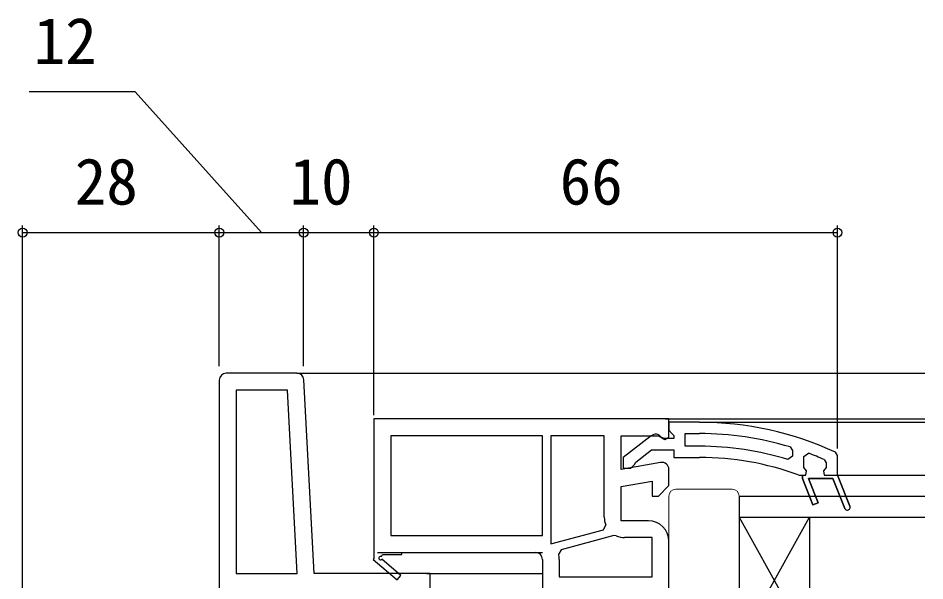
# Model space of a CAD drawing. Units: millimetres, scale not verified. Extents: x -525 to 525, y -783 to 778.
# Drawn here: x -226 to -96.9, y -265.3 to -185.2 of the extents above; entities that cross this region are included whole.
import ezdxf
from ezdxf.enums import TextEntityAlignment as Align

# ---------------------------------------------------------------- set-up
doc = ezdxf.new("R2010")
doc.units = ezdxf.units.MM
doc.header["$LTSCALE"] = 4
for name, color, linetype in [('0-3_YKK_11', 7, 'Continuous'), ('0-4_YKK_12', 2, 'Continuous'), ('0-7_YKK_D', 6, 'Continuous')]:
    doc.layers.add(name, color=color, linetype=linetype)
doc.layers.add('0-5_YKK_13', color=4, linetype='Continuous', lineweight=18)
doc.styles.add('ＭＳ ゴシック', font='')
doc.styles.get('ＭＳ ゴシック').set_extended_font_data('MS Gothic')

msp = doc.modelspace()

# ---------------------------------------------------------------- linework, layer by layer
at = {"layer": '0-3_YKK_11'}
for p, q in [((-186.317, -235.7), (-196.368, -235.7)), ((-174.868, -261.2), (-171.368, -261.2)), ((-148.968, -262.2), (-148.968, -264.7))]:
    msp.add_line(p, q, dxfattribs=at)
for points in [[(-197.368, -236.7), (-197.368, -297.3), (-225.368, -297.3), (-225.368, -300.7), (-223.468, -300.7), (-222.968, -300.2), (-222.468, -299.7), (-197.368, -299.7), (-197.368, -350.7), (-195.868, -350.7), (-195.868, -363.2), (-197.368, -363.2), (-197.368, -365.7), (-193.368, -365.7), (-193.368, -350.7), (-141.368, -350.7), (-141.368, -348.9), (-143.368, -348.9), (-143.368, -324.2), (-146.668, -324.2)], [(-168.541, -270.415), (-174.168, -271.407), (-174.168, -266.6), (-168.811, -266.6), (-167.944, -267.142), (-167.368, -266.823), (-167.368, -264.2), (-183.874, -264.2), (-185.318, -236.648)], [(-133.368, -242.2), (-175.368, -242.2), (-175.368, -262.066), (-175.445, -262.2), (-172.027, -265.104), (-171.509, -264.495), (-174.228, -262.184)], [(-134.541, -248.415), (-140.168, -249.407), (-140.168, -244.6), (-134.811, -244.6), (-133.944, -245.142), (-133.368, -244.822), (-133.368, -242.2)], [(-129, -242.696), (-133.368, -242.696), (-133.368, -243.796), (-132.93, -244.292), (-132.668, -244.59), (-132.668, -244.996), (-134.068, -244.996), (-134.468, -244.796)], [(-150.168, -244.6), (-150.168, -259.979), (-142.684, -257.973), (-142.35, -257.301)], [(-142.568, -256.2), (-142.568, -244.6), (-150.168, -244.6)], [(-135.884, -244.609), (-139.868, -247.721), (-139.868, -249.196), (-138.766, -249.196), (-138.267, -248.721), (-138.075, -248.351), (-135.829, -246.596), (-132.668, -246.596), (-132.668, -247.696), (-129, -247.696)], [(-129, -246.096), (-131.068, -246.096), (-131.068, -244.296), (-129, -244.296)], [(-116.123, -246.205), (-115.768, -246.683), (-115.768, -247.52), (-116.415, -247.997)], [(-108.339, -254.944), (-110.03, -250.696), (-113.507, -250.696), (-112.133, -254.148), (-112.876, -254.444), (-114.368, -250.696), (-114.368, -250.196), (-113.868, -250.196), (-113.793, -249.606), (-114.168, -249.121), (-114.168, -249.096), (-114.168, -247.561), (-113.493, -247.092)], [(-111.268, -247.991), (-110.968, -248.449), (-110.968, -249.121), (-111.343, -249.606), (-111.268, -250.196), (-109.368, -250.196), (-107.596, -254.648), (-109.368, -250.196), (-109.368, -247.414), (-109.657, -246.961)], [(-136.268, -256.7), (-140.168, -256.7), (-140.168, -251.844), (-135.768, -251.068), (-135.768, -253.2), (-134.868, -253.2), (-133.368, -251.7), (-133.368, -249.4)], [(-114.985, -250.166), (-114.814, -250.196), (-114.368, -250.196), (-114.368, -250.696), (-112.876, -254.444), (-112.133, -254.148), (-113.507, -250.696), (-110.03, -250.696), (-108.339, -254.944)], [(-140.859, -258.844), (-141.194, -258.817), (-148.7, -260.828), (-149.057, -261.425)], [(-148.968, -264.7), (-135.768, -264.7), (-135.768, -259.1), (-139.668, -259.1)], [(-109.368, -319.2), (-109.368, -299.01), (-106.626, -297.974), (-106.909, -297.225), (-110.807, -298.7), (-111.702, -298.7), (-112.135, -298.45), (-112.568, -298.2), (-113.868, -298.2), (-113.868, -299.2), (-122.868, -299.2), (-122.868, -300.1), (-133.368, -300.1), (-133.368, -259.6)], [(-174.294, -261.805), (-174.117, -261.5), (-171.368, -261.5), (-171.368, -261.2), (-152.368, -261.2)], [(-151.368, -262.2), (-151.368, -303.2), (-148.868, -303.2), (-148.868, -300.2), (-144.668, -300.2), (-144.668, -317.8), (-148.868, -317.8), (-148.868, -316.2), (-151.368, -316.2), (-151.368, -320.2), (-110.368, -320.2)]]:
    msp.add_lwpolyline(points, dxfattribs=at)
for points in [[(-186.277, -264.2), (-187.645, -238.1), (-194.968, -238.1), (-194.968, -264.2)], [(-172.968, -258.8), (-151.368, -258.8), (-151.368, -244.6), (-172.968, -244.6)]]:
    msp.add_lwpolyline(points, close=True, dxfattribs=at)
for centre, radius, start, end in [((-196.368, -236.7), 1, 90.00001, 179.99999), ((-186.317, -236.7), 1, 3.00003, 90), ((-129, -288.696), 46, 65.13402, 89.99999), ((-135.268, -245.396), 1, 36.86989, 128.08672), ((-129, -288.696), 44.4, 73.13981, 90.00001), ((-129, -288.696), 42.6, 72.81723, 90.00001), ((-129, -288.696), 41, 70.01112, 90.00001), ((-129, -288.696), 44.4, 66.46078, 69.55779), ((-134.368, -249.4), 1, 0.00002, 100.00001), ((-107.968, -254.796), 0.4, 201.69939, 21.69941), ((-107.968, -254.796), 0.4, 201.69939, 21.69941), ((-139.668, -256.2), 2.9, 180.00001, 202.31385), ((-136.268, -259.6), 2.9, 0.00001, 89.99999), ((-139.668, -256.2), 2.9, 245.74737, 270.00004), ((-174.419, -262.022), 0.25, 60, 319.64299), ((-152.368, -262.2), 1, 0.00001, 89.99999), ((-152.368, -262.2), 3.4, 0.00002, 13.17387)]:
    msp.add_arc(centre, radius, start, end, dxfattribs=at)
at = {"layer": '0-4_YKK_12'}
for p, q in [((-186.317, -235.7), (-96.928, -235.7)), ((-133.843, -242.2), (-96.928, -242.2)), ((-129, -242.696), (-96.928, -242.696)), ((-109.368, -250.196), (-96.928, -250.196)), ((-123.368, -253.2), (-96.928, -253.2)), ((-123.368, -253.2), (-123.368, -298.195)), ((-123.368, -256.2), (-96.928, -256.2)), ((-123.368, -256.2), (-113.368, -274.2)), ((-123.368, -274.2), (-113.368, -256.2)), ((-113.368, -256.2), (-113.368, -274.2)), ((-167.868, -261.2), (-151.368, -261.2)), ((-167.868, -264.2), (-151.368, -264.2))]:
    msp.add_line(p, q, dxfattribs=at)
at = {"layer": '0-5_YKK_13'}
for p, q in [((-132.368, -252.2), (-124.368, -252.2)), ((-133.368, -253.2), (-133.368, -298.2)), ((-123.368, -290.2), (-123.368, -253.2))]:
    msp.add_line(p, q, dxfattribs=at)
for centre, start, end in [((-132.368, -253.2), 90, 180), ((-124.368, -253.2), 0, 90)]:
    msp.add_arc(centre, 1, start, end, dxfattribs=at)
at = {"layer": '0-7_YKK_D'}
for p, q in [((-225.368, -296.3), (-225.368, -214.7)), ((-197.368, -234.7), (-197.368, -214.7)), ((-197.368, -234.7), (-197.368, -214.7)), ((-185.368, -234.7), (-185.368, -214.7)), ((-185.368, -233.7), (-185.368, -214.7)), ((-175.368, -241.7), (-175.368, -214.7)), ((-175.368, -241.7), (-175.368, -214.7)), ((-109.368, -246.418), (-109.368, -214.7)), ((-225.368, -215.7), (-197.368, -215.7)), ((-197.368, -215.7), (-185.368, -215.7)), ((-185.368, -215.7), (-175.368, -215.7)), ((-175.368, -215.7), (-109.368, -215.7))]:
    msp.add_line(p, q, dxfattribs=at)
msp.add_lwpolyline([(-191.368, -215.7), (-209.368, -195.7), (-224.413, -195.7)], dxfattribs=at)
for centre in [(-225.368, -215.7), (-197.368, -215.7), (-197.368, -215.7), (-185.368, -215.7), (-185.368, -215.7), (-175.368, -215.7), (-175.368, -215.7), (-109.368, -215.7)]:
    msp.add_circle(centre, 0.637, dxfattribs=at)

# ---------------------------------------------------------------- texts
at = {"layer": '0-7_YKK_D', "style": 'ＭＳ ゴシック'}
for s, p in [('12', (-223.794, -193.7)), ('28', (-217.939, -213.7)), ('10', (-187.373, -213.7)), ('66', (-148.913, -213.7))]:
    msp.add_text(s, height=6.598, dxfattribs=at).set_placement(p, align=Align.BOTTOM_LEFT)

doc.saveas('drawing.dxf')
